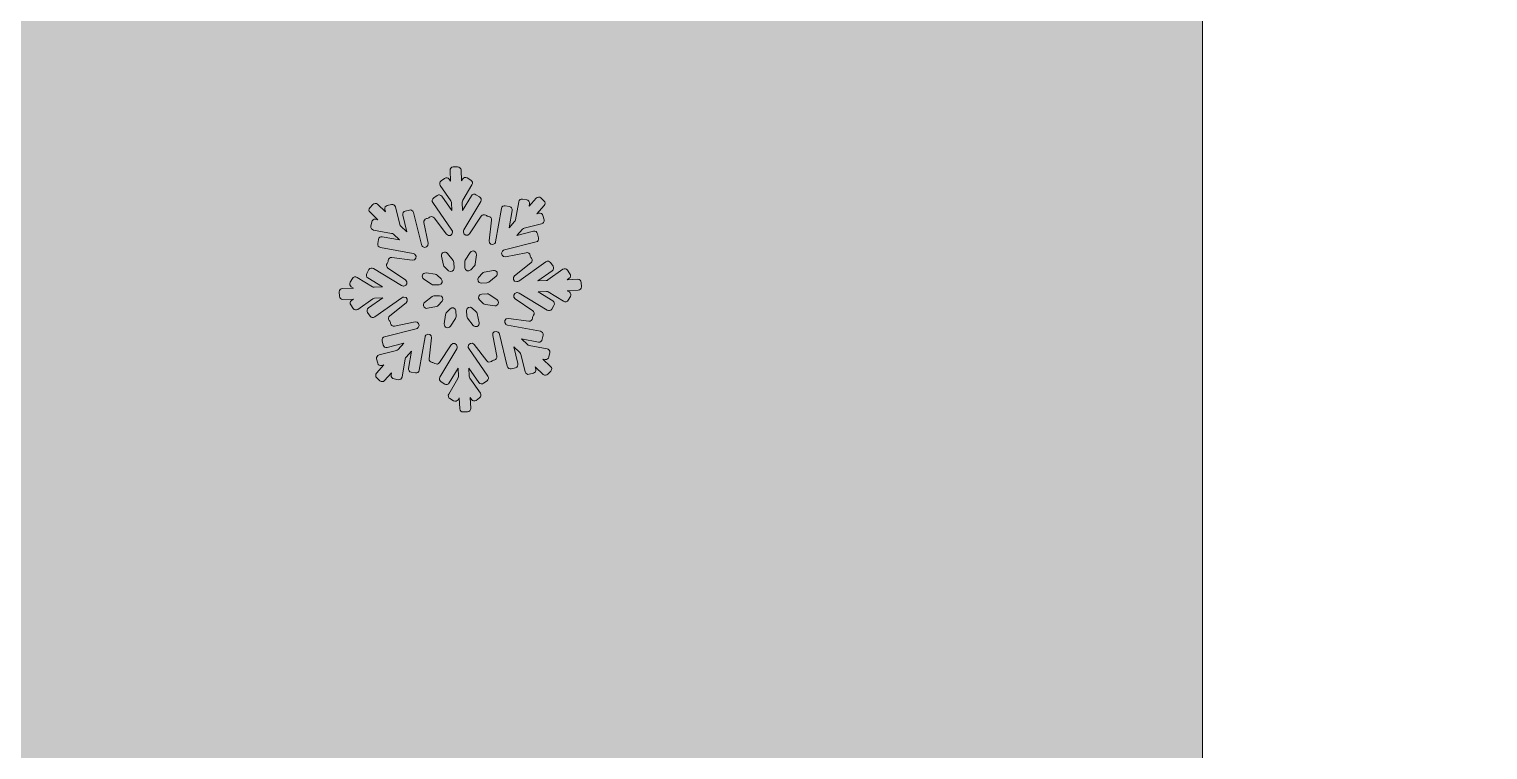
# Model space of a CAD drawing. Header units: millimetres. Extents: x 19 to 172, y -116 to -18.
# Drawn here: x 119.29 to 134.11, y -62.13 to -54.81 of the extents above; entities that cross this region are included whole.
import ezdxf

# ---------------------------------------------------------------- set-up
doc = ezdxf.new("R2010")
doc.units = ezdxf.units.MM
doc.header["$MEASUREMENT"] = 0
doc.layers.add('engraving', color=7, linetype='Continuous')
doc.layers.add('Layer 1', color=7, linetype='Continuous')

msp = doc.modelspace()

# ---------------------------------------------------------------- hatches: boundary and pattern name
at = {"layer": 'Layer 1'}
h = msp.add_hatch(color=2, dxfattribs=at)
h.dxf.hatch_style = 2
edge = h.paths.add_edge_path()
edge.add_spline(control_points=[(171.536, -51.744), (171.536, -51.744), (171.536, -30.396), (171.536, -30.396), (171.536, -30.396), (145.254, -30.396), (145.254, -30.396), (144.457, -29.628), (143.405, -29.124), (142.239, -29.035), (143.744, -27.92), (144.723, -26.137), (144.723, -24.12), (144.723, -20.74), (141.983, -17.999), (138.603, -17.999), (135.222, -17.999), (132.482, -20.74), (132.482, -24.12), (132.482, -26.137), (133.462, -27.92), (134.967, -29.035), (133.8, -29.124), (132.748, -29.628), (131.951, -30.396), (131.951, -30.396), (103.051, -30.396), (103.051, -30.396), (103.051, -30.396), (103.051, -115.545), (103.051, -115.545), (103.051, -115.545), (131.211, -115.545), (131.211, -115.545), (131.211, -115.545), (131.211, -87.872), (131.211, -87.872), (131.211, -87.872), (168.981, -87.872), (168.981, -87.872), (168.981, -87.872), (168.981, -66.463), (168.981, -66.463), (168.981, -66.463), (131.211, -66.463), (131.211, -66.463), (131.211, -66.463), (131.211, -51.744), (131.211, -51.744), (131.211, -51.744), (171.536, -51.744), (171.536, -51.744)], knot_values=[0, 0, 0, 0, 1, 1, 1, 2, 2, 2, 3, 3, 3, 4, 4, 4, 5, 5, 5, 6, 6, 6, 7, 7, 7, 8, 8, 8, 9, 9, 9, 10, 10, 10, 11, 11, 11, 12, 12, 12, 13, 13, 13, 14, 14, 14, 15, 15, 15, 16, 16, 16, 17, 17, 17, 17], degree=3, periodic=1)
edge = h.paths.add_edge_path()
edge.add_spline(control_points=[(134.795, -24.12), (134.795, -22.021), (136.503, -20.313), (138.603, -20.313), (140.702, -20.313), (142.41, -22.021), (142.41, -24.12), (142.41, -26.219), (140.702, -27.927), (138.603, -27.927), (136.503, -27.927), (134.795, -26.219), (134.795, -24.12)], knot_values=[0, 0, 0, 0, 1, 1, 1, 2, 2, 2, 3, 3, 3, 4, 4, 4, 4], degree=3, periodic=1)

# ---------------------------------------------------------------- linework, layer by layer
at = {"layer": 'engraving', "lineweight": 0}
for points, knots in [([(124.897, -57.381), (124.896, -57.362), (124.88, -57.348), (124.862, -57.348), (124.862, -57.348), (124.754, -57.353), (124.754, -57.353), (124.754, -57.353), (124.774, -57.338), (124.774, -57.338), (124.789, -57.328), (124.793, -57.307), (124.782, -57.292), (124.782, -57.292), (124.757, -57.256), (124.757, -57.256), (124.747, -57.24), (124.725, -57.236), (124.71, -57.247), (124.71, -57.247), (124.558, -57.355), (124.558, -57.355), (124.552, -57.358), (124.546, -57.361), (124.539, -57.361), (124.539, -57.361), (124.457, -57.364), (124.457, -57.364), (124.457, -57.364), (124.602, -57.262), (124.602, -57.262), (124.617, -57.251), (124.621, -57.23), (124.61, -57.215), (124.61, -57.215), (124.585, -57.179), (124.585, -57.179), (124.575, -57.163), (124.554, -57.16), (124.538, -57.17), (124.538, -57.17), (124.261, -57.366), (124.261, -57.366), (124.256, -57.37), (124.249, -57.372), (124.243, -57.372), (124.243, -57.372), (124.241, -57.372), (124.241, -57.372), (124.208, -57.374), (124.193, -57.332), (124.219, -57.312), (124.219, -57.312), (124.385, -57.181), (124.385, -57.181), (124.4, -57.17), (124.402, -57.149), (124.391, -57.134), (124.391, -57.134), (124.386, -57.127), (124.386, -57.127), (124.383, -57.123), (124.38, -57.118), (124.379, -57.113), (124.379, -57.113), (124.378, -57.105), (124.378, -57.105), (124.374, -57.086), (124.356, -57.074), (124.338, -57.078), (124.338, -57.078), (124.128, -57.12), (124.128, -57.12), (124.096, -57.126), (124.074, -57.088), (124.096, -57.064), (124.096, -57.064), (124.1, -57.06), (124.1, -57.06), (124.104, -57.055), (124.11, -57.052), (124.117, -57.05), (124.117, -57.05), (124.439, -56.969), (124.439, -56.969), (124.457, -56.965), (124.468, -56.946), (124.463, -56.928), (124.463, -56.928), (124.453, -56.886), (124.453, -56.886), (124.448, -56.867), (124.43, -56.856), (124.412, -56.861), (124.412, -56.861), (124.243, -56.903), (124.243, -56.903), (124.243, -56.903), (124.301, -56.84), (124.301, -56.84), (124.306, -56.835), (124.311, -56.831), (124.318, -56.83), (124.318, -56.83), (124.494, -56.785), (124.494, -56.785), (124.512, -56.781), (124.523, -56.763), (124.519, -56.744), (124.519, -56.744), (124.508, -56.702), (124.508, -56.702), (124.504, -56.683), (124.485, -56.672), (124.467, -56.677), (124.467, -56.677), (124.444, -56.683), (124.444, -56.683), (124.444, -56.683), (124.52, -56.6), (124.52, -56.6), (124.532, -56.586), (124.532, -56.565), (124.518, -56.552), (124.518, -56.552), (124.486, -56.522), (124.486, -56.522), (124.472, -56.51), (124.451, -56.51), (124.438, -56.524), (124.438, -56.524), (124.366, -56.604), (124.366, -56.604), (124.366, -56.604), (124.37, -56.58), (124.37, -56.58), (124.373, -56.562), (124.361, -56.544), (124.343, -56.541), (124.343, -56.541), (124.3, -56.533), (124.3, -56.533), (124.281, -56.53), (124.264, -56.542), (124.261, -56.561), (124.261, -56.561), (124.228, -56.746), (124.228, -56.746), (124.227, -56.753), (124.224, -56.759), (124.22, -56.763), (124.22, -56.763), (124.164, -56.824), (124.164, -56.824), (124.164, -56.824), (124.195, -56.648), (124.195, -56.648), (124.198, -56.63), (124.186, -56.613), (124.168, -56.609), (124.168, -56.609), (124.125, -56.602), (124.125, -56.602), (124.107, -56.598), (124.089, -56.611), (124.086, -56.629), (124.086, -56.629), (124.027, -56.967), (124.027, -56.967), (124.026, -56.973), (124.023, -56.979), (124.019, -56.984), (124.019, -56.984), (124.019, -56.984), (124.019, -56.984), (123.996, -57.008), (123.956, -56.99), (123.96, -56.957), (123.96, -56.957), (123.986, -56.747), (123.986, -56.747), (123.988, -56.728), (123.975, -56.711), (123.956, -56.709), (123.956, -56.709), (123.948, -56.708), (123.948, -56.708), (123.943, -56.707), (123.938, -56.705), (123.934, -56.702), (123.934, -56.702), (123.927, -56.698), (123.927, -56.698), (123.911, -56.687), (123.89, -56.691), (123.88, -56.707), (123.88, -56.707), (123.762, -56.886), (123.762, -56.886), (123.744, -56.913), (123.701, -56.901), (123.7, -56.868), (123.7, -56.868), (123.7, -56.865), (123.7, -56.865), (123.7, -56.858), (123.701, -56.852), (123.705, -56.846), (123.705, -56.846), (123.876, -56.558), (123.876, -56.558), (123.885, -56.542), (123.88, -56.521), (123.864, -56.512), (123.864, -56.512), (123.827, -56.489), (123.827, -56.489), (123.811, -56.479), (123.79, -56.484), (123.78, -56.501), (123.78, -56.501), (123.691, -56.651), (123.691, -56.651), (123.691, -56.651), (123.688, -56.564), (123.688, -56.564), (123.687, -56.558), (123.689, -56.551), (123.692, -56.546), (123.692, -56.546), (123.786, -56.388), (123.786, -56.388), (123.796, -56.372), (123.791, -56.351), (123.775, -56.341), (123.775, -56.341), (123.738, -56.319), (123.738, -56.319), (123.721, -56.309), (123.701, -56.314), (123.691, -56.33), (123.691, -56.33), (123.679, -56.35), (123.679, -56.35), (123.679, -56.35), (123.675, -56.238), (123.675, -56.238), (123.674, -56.22), (123.658, -56.205), (123.64, -56.206), (123.64, -56.206), (123.596, -56.207), (123.596, -56.207), (123.577, -56.208), (123.563, -56.224), (123.564, -56.243), (123.564, -56.243), (123.568, -56.351), (123.568, -56.351), (123.568, -56.351), (123.555, -56.332), (123.555, -56.332), (123.544, -56.316), (123.523, -56.312), (123.508, -56.323), (123.508, -56.323), (123.472, -56.348), (123.472, -56.348), (123.457, -56.359), (123.453, -56.38), (123.464, -56.395), (123.464, -56.395), (123.571, -56.55), (123.571, -56.55), (123.575, -56.555), (123.577, -56.562), (123.577, -56.568), (123.577, -56.568), (123.58, -56.651), (123.58, -56.651), (123.58, -56.651), (123.48, -56.505), (123.48, -56.505), (123.469, -56.49), (123.448, -56.486), (123.432, -56.497), (123.432, -56.497), (123.397, -56.522), (123.397, -56.522), (123.382, -56.533), (123.378, -56.554), (123.388, -56.569), (123.388, -56.569), (123.583, -56.851), (123.583, -56.851), (123.587, -56.856), (123.589, -56.862), (123.589, -56.868), (123.589, -56.868), (123.589, -56.869), (123.589, -56.869), (123.59, -56.902), (123.549, -56.917), (123.529, -56.891), (123.529, -56.891), (123.401, -56.725), (123.401, -56.725), (123.389, -56.71), (123.368, -56.707), (123.353, -56.719), (123.353, -56.719), (123.347, -56.724), (123.347, -56.724), (123.342, -56.727), (123.337, -56.729), (123.332, -56.73), (123.332, -56.73), (123.324, -56.732), (123.324, -56.732), (123.306, -56.736), (123.294, -56.753), (123.298, -56.772), (123.298, -56.772), (123.34, -56.983), (123.34, -56.983), (123.346, -57.016), (123.307, -57.037), (123.283, -57.015), (123.283, -57.015), (123.281, -57.013), (123.281, -57.013), (123.277, -57.008), (123.273, -57.003), (123.272, -56.996), (123.272, -56.996), (123.191, -56.67), (123.191, -56.67), (123.186, -56.651), (123.168, -56.64), (123.15, -56.645), (123.15, -56.645), (123.108, -56.655), (123.108, -56.655), (123.09, -56.66), (123.079, -56.678), (123.083, -56.696), (123.083, -56.696), (123.125, -56.867), (123.125, -56.867), (123.125, -56.867), (123.063, -56.809), (123.063, -56.809), (123.058, -56.804), (123.055, -56.798), (123.053, -56.792), (123.053, -56.792), (123.009, -56.613), (123.009, -56.613), (123.004, -56.595), (122.986, -56.584), (122.968, -56.588), (122.968, -56.588), (122.926, -56.599), (122.926, -56.599), (122.908, -56.603), (122.897, -56.621), (122.901, -56.64), (122.901, -56.64), (122.907, -56.663), (122.907, -56.663), (122.907, -56.663), (122.826, -56.587), (122.826, -56.587), (122.812, -56.574), (122.79, -56.575), (122.778, -56.589), (122.778, -56.589), (122.748, -56.621), (122.748, -56.621), (122.736, -56.635), (122.737, -56.656), (122.75, -56.668), (122.75, -56.668), (122.83, -56.743), (122.83, -56.743), (122.83, -56.743), (122.806, -56.738), (122.806, -56.738), (122.788, -56.735), (122.77, -56.747), (122.767, -56.766), (122.767, -56.766), (122.76, -56.809), (122.76, -56.809), (122.756, -56.828), (122.768, -56.845), (122.787, -56.848), (122.787, -56.848), (122.97, -56.882), (122.97, -56.882), (122.977, -56.883), (122.982, -56.886), (122.987, -56.89), (122.987, -56.89), (123.048, -56.947), (123.048, -56.947), (123.048, -56.947), (122.875, -56.916), (122.875, -56.916), (122.856, -56.912), (122.838, -56.925), (122.835, -56.943), (122.835, -56.943), (122.828, -56.986), (122.828, -56.986), (122.824, -57.005), (122.837, -57.022), (122.855, -57.025), (122.855, -57.025), (123.189, -57.086), (123.189, -57.086), (123.195, -57.087), (123.201, -57.09), (123.206, -57.094), (123.206, -57.094), (123.207, -57.096), (123.207, -57.096), (123.231, -57.118), (123.212, -57.158), (123.18, -57.154), (123.18, -57.154), (122.972, -57.128), (122.972, -57.128), (122.953, -57.125), (122.936, -57.138), (122.934, -57.157), (122.934, -57.157), (122.933, -57.166), (122.933, -57.166), (122.933, -57.171), (122.931, -57.176), (122.928, -57.18), (122.928, -57.18), (122.923, -57.187), (122.923, -57.187), (122.913, -57.203), (122.917, -57.223), (122.932, -57.234), (122.932, -57.234), (123.111, -57.355), (123.111, -57.355), (123.138, -57.374), (123.126, -57.416), (123.094, -57.417), (123.094, -57.417), (123.09, -57.417), (123.09, -57.417), (123.083, -57.417), (123.076, -57.416), (123.071, -57.412), (123.071, -57.412), (122.786, -57.239), (122.786, -57.239), (122.77, -57.229), (122.749, -57.234), (122.739, -57.25), (122.739, -57.25), (122.717, -57.288), (122.717, -57.288), (122.708, -57.304), (122.713, -57.325), (122.728, -57.334), (122.728, -57.334), (122.878, -57.425), (122.878, -57.425), (122.878, -57.425), (122.793, -57.429), (122.793, -57.429), (122.786, -57.429), (122.78, -57.427), (122.774, -57.424), (122.774, -57.424), (122.618, -57.329), (122.618, -57.329), (122.602, -57.319), (122.581, -57.324), (122.571, -57.34), (122.571, -57.34), (122.549, -57.378), (122.549, -57.378), (122.54, -57.394), (122.545, -57.414), (122.56, -57.424), (122.56, -57.424), (122.581, -57.437), (122.581, -57.437), (122.581, -57.437), (122.47, -57.441), (122.47, -57.441), (122.452, -57.442), (122.437, -57.458), (122.438, -57.476), (122.438, -57.476), (122.44, -57.52), (122.44, -57.52), (122.44, -57.539), (122.456, -57.553), (122.475, -57.553), (122.475, -57.553), (122.582, -57.549), (122.582, -57.549), (122.582, -57.549), (122.562, -57.563), (122.562, -57.563), (122.547, -57.573), (122.543, -57.594), (122.554, -57.609), (122.554, -57.609), (122.579, -57.646), (122.579, -57.646), (122.59, -57.661), (122.611, -57.665), (122.626, -57.654), (122.626, -57.654), (122.779, -57.546), (122.779, -57.546), (122.784, -57.543), (122.79, -57.54), (122.797, -57.54), (122.797, -57.54), (122.879, -57.537), (122.879, -57.537), (122.879, -57.537), (122.734, -57.639), (122.734, -57.639), (122.719, -57.65), (122.715, -57.671), (122.726, -57.686), (122.726, -57.686), (122.751, -57.722), (122.751, -57.722), (122.761, -57.738), (122.783, -57.742), (122.798, -57.731), (122.798, -57.731), (123.075, -57.535), (123.075, -57.535), (123.081, -57.531), (123.087, -57.529), (123.094, -57.529), (123.094, -57.529), (123.095, -57.529), (123.095, -57.529), (123.128, -57.527), (123.143, -57.569), (123.117, -57.589), (123.117, -57.589), (122.951, -57.72), (122.951, -57.72), (122.936, -57.731), (122.934, -57.752), (122.945, -57.767), (122.945, -57.767), (122.95, -57.774), (122.95, -57.774), (122.954, -57.778), (122.956, -57.783), (122.957, -57.788), (122.957, -57.788), (122.959, -57.797), (122.959, -57.797), (122.962, -57.815), (122.98, -57.827), (122.998, -57.823), (122.998, -57.823), (123.208, -57.781), (123.208, -57.781), (123.24, -57.775), (123.262, -57.813), (123.24, -57.837), (123.24, -57.837), (123.236, -57.841), (123.236, -57.841), (123.232, -57.846), (123.226, -57.849), (123.22, -57.851), (123.22, -57.851), (122.898, -57.932), (122.898, -57.932), (122.879, -57.936), (122.869, -57.955), (122.873, -57.973), (122.873, -57.973), (122.884, -58.016), (122.884, -58.016), (122.888, -58.034), (122.906, -58.045), (122.925, -58.04), (122.925, -58.04), (123.093, -57.998), (123.093, -57.998), (123.093, -57.998), (123.035, -58.062), (123.035, -58.062), (123.031, -58.066), (123.025, -58.07), (123.018, -58.072), (123.018, -58.072), (122.842, -58.116), (122.842, -58.116), (122.824, -58.12), (122.813, -58.139), (122.817, -58.157), (122.817, -58.157), (122.828, -58.2), (122.828, -58.2), (122.832, -58.218), (122.851, -58.229), (122.869, -58.224), (122.869, -58.224), (122.892, -58.218), (122.892, -58.218), (122.892, -58.218), (122.816, -58.301), (122.816, -58.301), (122.804, -58.315), (122.805, -58.336), (122.818, -58.349), (122.818, -58.349), (122.85, -58.379), (122.85, -58.379), (122.864, -58.391), (122.886, -58.391), (122.898, -58.377), (122.898, -58.377), (122.97, -58.298), (122.97, -58.298), (122.97, -58.298), (122.966, -58.321), (122.966, -58.321), (122.963, -58.34), (122.975, -58.357), (122.994, -58.36), (122.994, -58.36), (123.036, -58.368), (123.036, -58.368), (123.055, -58.371), (123.072, -58.359), (123.076, -58.341), (123.076, -58.341), (123.108, -58.155), (123.108, -58.155), (123.109, -58.148), (123.112, -58.143), (123.116, -58.138), (123.116, -58.138), (123.172, -58.077), (123.172, -58.077), (123.172, -58.077), (123.141, -58.253), (123.141, -58.253), (123.138, -58.271), (123.15, -58.288), (123.168, -58.292), (123.168, -58.292), (123.211, -58.299), (123.211, -58.299), (123.23, -58.303), (123.247, -58.29), (123.25, -58.272), (123.25, -58.272), (123.309, -57.934), (123.309, -57.934), (123.31, -57.928), (123.313, -57.922), (123.318, -57.917), (123.318, -57.917), (123.318, -57.917), (123.318, -57.917), (123.34, -57.893), (123.38, -57.911), (123.376, -57.944), (123.376, -57.944), (123.35, -58.155), (123.35, -58.155), (123.348, -58.173), (123.361, -58.19), (123.38, -58.192), (123.38, -58.192), (123.388, -58.193), (123.388, -58.193), (123.393, -58.194), (123.398, -58.196), (123.403, -58.199), (123.403, -58.199), (123.409, -58.203), (123.409, -58.203), (123.425, -58.214), (123.446, -58.21), (123.456, -58.194), (123.456, -58.194), (123.574, -58.015), (123.574, -58.015), (123.592, -57.988), (123.635, -58), (123.636, -58.033), (123.636, -58.033), (123.636, -58.037), (123.636, -58.037), (123.637, -58.043), (123.635, -58.049), (123.632, -58.055), (123.632, -58.055), (123.461, -58.343), (123.461, -58.343), (123.451, -58.359), (123.456, -58.38), (123.472, -58.389), (123.472, -58.389), (123.509, -58.412), (123.509, -58.412), (123.525, -58.422), (123.546, -58.417), (123.556, -58.401), (123.556, -58.401), (123.645, -58.251), (123.645, -58.251), (123.645, -58.251), (123.648, -58.337), (123.648, -58.337), (123.649, -58.343), (123.647, -58.35), (123.644, -58.355), (123.644, -58.355), (123.55, -58.514), (123.55, -58.514), (123.541, -58.53), (123.546, -58.55), (123.561, -58.56), (123.561, -58.56), (123.599, -58.582), (123.599, -58.582), (123.615, -58.592), (123.636, -58.587), (123.645, -58.571), (123.645, -58.571), (123.657, -58.551), (123.657, -58.551), (123.657, -58.551), (123.662, -58.663), (123.662, -58.663), (123.662, -58.682), (123.678, -58.696), (123.697, -58.695), (123.697, -58.695), (123.74, -58.694), (123.74, -58.694), (123.759, -58.693), (123.773, -58.677), (123.773, -58.659), (123.773, -58.659), (123.768, -58.55), (123.768, -58.55), (123.768, -58.55), (123.781, -58.569), (123.781, -58.569), (123.792, -58.585), (123.813, -58.589), (123.829, -58.578), (123.829, -58.578), (123.864, -58.553), (123.864, -58.553), (123.879, -58.542), (123.883, -58.521), (123.872, -58.506), (123.872, -58.506), (123.765, -58.351), (123.765, -58.351), (123.762, -58.346), (123.76, -58.339), (123.759, -58.333), (123.759, -58.333), (123.756, -58.25), (123.756, -58.25), (123.756, -58.25), (123.857, -58.396), (123.857, -58.396), (123.867, -58.411), (123.889, -58.415), (123.904, -58.404), (123.904, -58.404), (123.94, -58.379), (123.94, -58.379), (123.955, -58.368), (123.958, -58.348), (123.948, -58.332), (123.948, -58.332), (123.753, -58.051), (123.753, -58.051), (123.75, -58.045), (123.747, -58.039), (123.747, -58.033), (123.747, -58.033), (123.747, -58.032), (123.747, -58.032), (123.746, -57.999), (123.788, -57.984), (123.808, -58.01), (123.808, -58.01), (123.936, -58.176), (123.936, -58.176), (123.947, -58.191), (123.969, -58.194), (123.983, -58.182), (123.983, -58.182), (123.99, -58.177), (123.99, -58.177), (123.994, -58.174), (123.999, -58.172), (124.004, -58.171), (124.004, -58.171), (124.012, -58.169), (124.012, -58.169), (124.03, -58.166), (124.042, -58.148), (124.038, -58.13), (124.038, -58.13), (123.997, -57.918), (123.997, -57.918), (123.99, -57.885), (124.029, -57.864), (124.053, -57.886), (124.053, -57.886), (124.055, -57.888), (124.055, -57.888), (124.06, -57.893), (124.063, -57.899), (124.065, -57.905), (124.065, -57.905), (124.145, -58.232), (124.145, -58.232), (124.15, -58.25), (124.168, -58.261), (124.186, -58.256), (124.186, -58.256), (124.229, -58.246), (124.229, -58.246), (124.247, -58.241), (124.258, -58.223), (124.253, -58.205), (124.253, -58.205), (124.211, -58.034), (124.211, -58.034), (124.211, -58.034), (124.273, -58.093), (124.273, -58.093), (124.278, -58.097), (124.281, -58.103), (124.283, -58.109), (124.283, -58.109), (124.327, -58.288), (124.327, -58.288), (124.332, -58.307), (124.35, -58.318), (124.368, -58.313), (124.368, -58.313), (124.411, -58.302), (124.411, -58.302), (124.429, -58.298), (124.44, -58.28), (124.435, -58.262), (124.435, -58.262), (124.429, -58.238), (124.429, -58.238), (124.429, -58.238), (124.51, -58.314), (124.51, -58.314), (124.524, -58.327), (124.546, -58.326), (124.558, -58.312), (124.558, -58.312), (124.588, -58.28), (124.588, -58.28), (124.6, -58.266), (124.6, -58.245), (124.586, -58.233), (124.586, -58.233), (124.507, -58.158), (124.507, -58.158), (124.507, -58.158), (124.53, -58.163), (124.53, -58.163), (124.548, -58.166), (124.566, -58.154), (124.569, -58.135), (124.569, -58.135), (124.577, -58.092), (124.577, -58.092), (124.58, -58.073), (124.568, -58.056), (124.549, -58.053), (124.549, -58.053), (124.366, -58.02), (124.366, -58.02), (124.36, -58.018), (124.354, -58.015), (124.349, -58.011), (124.349, -58.011), (124.288, -57.954), (124.288, -57.954), (124.288, -57.954), (124.462, -57.986), (124.462, -57.986), (124.48, -57.989), (124.498, -57.977), (124.501, -57.958), (124.501, -57.958), (124.509, -57.915), (124.509, -57.915), (124.512, -57.896), (124.5, -57.879), (124.481, -57.876), (124.481, -57.876), (124.148, -57.815), (124.148, -57.815), (124.141, -57.814), (124.135, -57.811), (124.131, -57.807), (124.131, -57.807), (124.129, -57.805), (124.129, -57.805), (124.105, -57.783), (124.124, -57.743), (124.156, -57.747), (124.156, -57.747), (124.364, -57.774), (124.364, -57.774), (124.383, -57.776), (124.4, -57.763), (124.402, -57.744), (124.402, -57.744), (124.403, -57.736), (124.403, -57.736), (124.404, -57.73), (124.405, -57.725), (124.408, -57.721), (124.408, -57.721), (124.413, -57.714), (124.413, -57.714), (124.423, -57.698), (124.419, -57.678), (124.404, -57.667), (124.404, -57.667), (124.225, -57.546), (124.225, -57.546), (124.198, -57.528), (124.21, -57.485), (124.242, -57.484), (124.242, -57.484), (124.247, -57.484), (124.247, -57.484), (124.253, -57.484), (124.26, -57.485), (124.266, -57.489), (124.266, -57.489), (124.55, -57.662), (124.55, -57.662), (124.566, -57.672), (124.587, -57.667), (124.597, -57.651), (124.597, -57.651), (124.619, -57.613), (124.619, -57.613), (124.629, -57.597), (124.624, -57.577), (124.608, -57.567), (124.608, -57.567), (124.458, -57.476), (124.458, -57.476), (124.458, -57.476), (124.543, -57.473), (124.543, -57.473), (124.55, -57.472), (124.557, -57.474), (124.562, -57.477), (124.562, -57.477), (124.718, -57.572), (124.718, -57.572), (124.734, -57.582), (124.755, -57.577), (124.765, -57.561), (124.765, -57.561), (124.787, -57.523), (124.787, -57.523), (124.797, -57.507), (124.792, -57.487), (124.776, -57.477), (124.776, -57.477), (124.755, -57.464), (124.755, -57.464), (124.755, -57.464), (124.866, -57.46), (124.866, -57.46), (124.885, -57.459), (124.899, -57.444), (124.898, -57.425), (124.898, -57.425), (124.897, -57.381), (124.897, -57.381)], [0, 0, 0, 0, 1, 1, 1, 2, 2, 2, 3, 3, 3, 4, 4, 4, 5, 5, 5, 6, 6, 6, 7, 7, 7, 8, 8, 8, 9, 9, 9, 10, 10, 10, 11, 11, 11, 12, 12, 12, 13, 13, 13, 14, 14, 14, 15, 15, 15, 16, 16, 16, 17, 17, 17, 18, 18, 18, 19, 19, 19, 20, 20, 20, 21, 21, 21, 22, 22, 22, 23, 23, 23, 24, 24, 24, 25, 25, 25, 26, 26, 26, 27, 27, 27, 28, 28, 28, 29, 29, 29, 30, 30, 30, 31, 31, 31, 32, 32, 32, 33, 33, 33, 34, 34, 34, 35, 35, 35, 36, 36, 36, 37, 37, 37, 38, 38, 38, 39, 39, 39, 40, 40, 40, 41, 41, 41, 42, 42, 42, 43, 43, 43, 44, 44, 44, 45, 45, 45, 46, 46, 46, 47, 47, 47, 48, 48, 48, 49, 49, 49, 50, 50, 50, 51, 51, 51, 52, 52, 52, 53, 53, 53, 54, 54, 54, 55, 55, 55, 56, 56, 56, 57, 57, 57, 58, 58, 58, 59, 59, 59, 60, 60, 60, 61, 61, 61, 62, 62, 62, 63, 63, 63, 64, 64, 64, 65, 65, 65, 66, 66, 66, 67, 67, 67, 68, 68, 68, 69, 69, 69, 70, 70, 70, 71, 71, 71, 72, 72, 72, 73, 73, 73, 74, 74, 74, 75, 75, 75, 76, 76, 76, 77, 77, 77, 78, 78, 78, 79, 79, 79, 80, 80, 80, 81, 81, 81, 82, 82, 82, 83, 83, 83, 84, 84, 84, 85, 85, 85, 86, 86, 86, 87, 87, 87, 88, 88, 88, 89, 89, 89, 90, 90, 90, 91, 91, 91, 92, 92, 92, 93, 93, 93, 94, 94, 94, 95, 95, 95, 96, 96, 96, 97, 97, 97, 98, 98, 98, 99, 99, 99, 100, 100, 100, 101, 101, 101, 102, 102, 102, 103, 103, 103, 104, 104, 104, 105, 105, 105, 106, 106, 106, 107, 107, 107, 108, 108, 108, 109, 109, 109, 110, 110, 110, 111, 111, 111, 112, 112, 112, 113, 113, 113, 114, 114, 114, 115, 115, 115, 116, 116, 116, 117, 117, 117, 118, 118, 118, 119, 119, 119, 120, 120, 120, 121, 121, 121, 122, 122, 122, 123, 123, 123, 124, 124, 124, 125, 125, 125, 126, 126, 126, 127, 127, 127, 128, 128, 128, 129, 129, 129, 130, 130, 130, 131, 131, 131, 132, 132, 132, 133, 133, 133, 134, 134, 134, 135, 135, 135, 136, 136, 136, 137, 137, 137, 138, 138, 138, 139, 139, 139, 140, 140, 140, 141, 141, 141, 142, 142, 142, 143, 143, 143, 144, 144, 144, 145, 145, 145, 146, 146, 146, 147, 147, 147, 148, 148, 148, 149, 149, 149, 150, 150, 150, 151, 151, 151, 152, 152, 152, 153, 153, 153, 154, 154, 154, 155, 155, 155, 156, 156, 156, 157, 157, 157, 158, 158, 158, 159, 159, 159, 160, 160, 160, 161, 161, 161, 162, 162, 162, 163, 163, 163, 164, 164, 164, 165, 165, 165, 166, 166, 166, 167, 167, 167, 168, 168, 168, 169, 169, 169, 170, 170, 170, 171, 171, 171, 172, 172, 172, 173, 173, 173, 174, 174, 174, 175, 175, 175, 176, 176, 176, 177, 177, 177, 178, 178, 178, 179, 179, 179, 180, 180, 180, 181, 181, 181, 182, 182, 182, 183, 183, 183, 184, 184, 184, 185, 185, 185, 186, 186, 186, 187, 187, 187, 188, 188, 188, 189, 189, 189, 190, 190, 190, 191, 191, 191, 192, 192, 192, 193, 193, 193, 194, 194, 194, 195, 195, 195, 196, 196, 196, 197, 197, 197, 198, 198, 198, 199, 199, 199, 200, 200, 200, 201, 201, 201, 202, 202, 202, 203, 203, 203, 204, 204, 204, 205, 205, 205, 206, 206, 206, 207, 207, 207, 208, 208, 208, 209, 209, 209, 210, 210, 210, 211, 211, 211, 212, 212, 212, 213, 213, 213, 214, 214, 214, 215, 215, 215, 216, 216, 216, 217, 217, 217, 218, 218, 218, 219, 219, 219, 220, 220, 220, 221, 221, 221, 222, 222, 222, 223, 223, 223, 224, 224, 224, 225, 225, 225, 226, 226, 226, 227, 227, 227, 228, 228, 228, 229, 229, 229, 230, 230, 230, 231, 231, 231, 232, 232, 232, 233, 233, 233, 234, 234, 234, 235, 235, 235, 236, 236, 236, 237, 237, 237, 238, 238, 238, 239, 239, 239, 240, 240, 240, 241, 241, 241, 242, 242, 242, 243, 243, 243, 244, 244, 244, 245, 245, 245, 246, 246, 246, 247, 247, 247, 248, 248, 248, 249, 249, 249, 250, 250, 250, 251, 251, 251, 252, 252, 252, 253, 253, 253, 254, 254, 254, 255, 255, 255, 256, 256, 256, 257, 257, 257, 258, 258, 258, 259, 259, 259, 260, 260, 260, 261, 261, 261, 262, 262, 262, 263, 263, 263, 264, 264, 264, 265, 265, 265, 266, 266, 266, 267, 267, 267, 268, 268, 268, 269, 269, 269, 270, 270, 270, 271, 271, 271, 272, 272, 272, 273, 273, 273, 274, 274, 274, 275, 275, 275, 276, 276, 276, 277, 277, 277, 278, 278, 278, 279, 279, 279, 280, 280, 280, 281, 281, 281, 282, 282, 282, 283, 283, 283, 284, 284, 284, 285, 285, 285, 286, 286, 286, 287, 287, 287, 288, 288, 288, 289, 289, 289, 290, 290, 290, 291, 291, 291, 292, 292, 292, 293, 293, 293, 294, 294, 294, 295, 295, 295, 296, 296, 296, 297, 297, 297, 298, 298, 298, 299, 299, 299, 300, 300, 300, 301, 301, 301, 302, 302, 302, 303, 303, 303, 304, 304, 304, 305, 305, 305, 306, 306, 306, 307, 307, 307, 308, 308, 308, 309, 309, 309, 310, 310, 310, 311, 311, 311, 312, 312, 312, 313, 313, 313, 314, 314, 314, 315, 315, 315, 316, 316, 316, 317, 317, 317, 318, 318, 318, 319, 319, 319, 320, 320, 320, 321, 321, 321, 322, 322, 322, 323, 323, 323, 324, 324, 324, 325, 325, 325, 326, 326, 326, 327, 327, 327, 328, 328, 328, 329, 329, 329, 330, 330, 330, 331, 331, 331, 332, 332, 332, 333, 333, 333, 334, 334, 334, 335, 335, 335, 336, 336, 336, 336]), ([(123.538, -57.085), (123.538, -57.085), (123.595, -57.159), (123.595, -57.159), (123.599, -57.164), (123.601, -57.171), (123.602, -57.178), (123.602, -57.178), (123.604, -57.235), (123.604, -57.235), (123.605, -57.265), (123.569, -57.282), (123.547, -57.261), (123.547, -57.261), (123.506, -57.223), (123.506, -57.223), (123.501, -57.218), (123.498, -57.212), (123.496, -57.205), (123.496, -57.205), (123.478, -57.112), (123.478, -57.112), (123.471, -57.077), (123.516, -57.057), (123.538, -57.085)], [0, 0, 0, 0, 1, 1, 1, 2, 2, 2, 3, 3, 3, 4, 4, 4, 5, 5, 5, 6, 6, 6, 7, 7, 7, 8, 8, 8, 8]), ([(123.715, -57.231), (123.715, -57.231), (123.712, -57.174), (123.712, -57.174), (123.712, -57.167), (123.714, -57.16), (123.718, -57.154), (123.718, -57.154), (123.769, -57.076), (123.769, -57.076), (123.789, -57.046), (123.835, -57.063), (123.831, -57.099), (123.831, -57.099), (123.82, -57.193), (123.82, -57.193), (123.819, -57.199), (123.816, -57.206), (123.811, -57.211), (123.811, -57.211), (123.773, -57.253), (123.773, -57.253), (123.753, -57.275), (123.716, -57.261), (123.715, -57.231)], [0, 0, 0, 0, 1, 1, 1, 2, 2, 2, 3, 3, 3, 4, 4, 4, 5, 5, 5, 6, 6, 6, 7, 7, 7, 8, 8, 8, 8]), ([(123.375, -57.399), (123.375, -57.399), (123.296, -57.346), (123.296, -57.346), (123.266, -57.326), (123.284, -57.28), (123.319, -57.284), (123.319, -57.284), (123.412, -57.296), (123.412, -57.296), (123.419, -57.297), (123.426, -57.3), (123.431, -57.305), (123.431, -57.305), (123.473, -57.345), (123.473, -57.345), (123.495, -57.365), (123.482, -57.402), (123.452, -57.403), (123.452, -57.403), (123.395, -57.405), (123.395, -57.405), (123.388, -57.406), (123.381, -57.403), (123.375, -57.399)], [0, 0, 0, 0, 1, 1, 1, 2, 2, 2, 3, 3, 3, 4, 4, 4, 5, 5, 5, 6, 6, 6, 7, 7, 7, 8, 8, 8, 8]), ([(123.854, -57.33), (123.854, -57.33), (123.892, -57.287), (123.892, -57.287), (123.897, -57.282), (123.904, -57.278), (123.911, -57.277), (123.911, -57.277), (124.004, -57.258), (124.004, -57.258), (124.038, -57.251), (124.059, -57.296), (124.031, -57.318), (124.031, -57.318), (123.956, -57.377), (123.956, -57.377), (123.951, -57.381), (123.944, -57.384), (123.937, -57.384), (123.937, -57.384), (123.88, -57.386), (123.88, -57.386), (123.85, -57.388), (123.833, -57.352), (123.854, -57.33)], [0, 0, 0, 0, 1, 1, 1, 2, 2, 2, 3, 3, 3, 4, 4, 4, 5, 5, 5, 6, 6, 6, 7, 7, 7, 8, 8, 8, 8]), ([(123.483, -57.571), (123.483, -57.571), (123.444, -57.614), (123.444, -57.614), (123.439, -57.619), (123.432, -57.623), (123.425, -57.624), (123.425, -57.624), (123.333, -57.643), (123.333, -57.643), (123.298, -57.65), (123.277, -57.605), (123.305, -57.583), (123.305, -57.583), (123.38, -57.524), (123.38, -57.524), (123.386, -57.52), (123.392, -57.517), (123.4, -57.517), (123.4, -57.517), (123.456, -57.515), (123.456, -57.515), (123.486, -57.514), (123.503, -57.549), (123.483, -57.571)], [0, 0, 0, 0, 1, 1, 1, 2, 2, 2, 3, 3, 3, 4, 4, 4, 5, 5, 5, 6, 6, 6, 7, 7, 7, 8, 8, 8, 8]), ([(123.961, -57.502), (123.961, -57.502), (124.04, -57.555), (124.04, -57.555), (124.07, -57.575), (124.052, -57.621), (124.017, -57.617), (124.017, -57.617), (123.924, -57.605), (123.924, -57.605), (123.917, -57.604), (123.911, -57.601), (123.905, -57.596), (123.905, -57.596), (123.863, -57.556), (123.863, -57.556), (123.841, -57.536), (123.855, -57.499), (123.885, -57.498), (123.885, -57.498), (123.941, -57.496), (123.941, -57.496), (123.948, -57.496), (123.955, -57.498), (123.961, -57.502)], [0, 0, 0, 0, 1, 1, 1, 2, 2, 2, 3, 3, 3, 4, 4, 4, 5, 5, 5, 6, 6, 6, 7, 7, 7, 8, 8, 8, 8]), ([(123.621, -57.67), (123.621, -57.67), (123.624, -57.727), (123.624, -57.727), (123.624, -57.734), (123.622, -57.741), (123.618, -57.747), (123.618, -57.747), (123.567, -57.825), (123.567, -57.825), (123.547, -57.855), (123.501, -57.838), (123.505, -57.802), (123.505, -57.802), (123.516, -57.709), (123.516, -57.709), (123.517, -57.702), (123.52, -57.695), (123.525, -57.69), (123.525, -57.69), (123.563, -57.649), (123.563, -57.649), (123.583, -57.626), (123.62, -57.64), (123.621, -57.67)], [0, 0, 0, 0, 1, 1, 1, 2, 2, 2, 3, 3, 3, 4, 4, 4, 5, 5, 5, 6, 6, 6, 7, 7, 7, 8, 8, 8, 8]), ([(123.798, -57.816), (123.798, -57.816), (123.742, -57.742), (123.742, -57.742), (123.737, -57.737), (123.735, -57.73), (123.735, -57.723), (123.735, -57.723), (123.732, -57.666), (123.732, -57.666), (123.731, -57.636), (123.767, -57.619), (123.789, -57.64), (123.789, -57.64), (123.83, -57.678), (123.83, -57.678), (123.835, -57.683), (123.839, -57.689), (123.84, -57.696), (123.84, -57.696), (123.858, -57.789), (123.858, -57.789), (123.865, -57.824), (123.82, -57.844), (123.798, -57.816)], [0, 0, 0, 0, 1, 1, 1, 2, 2, 2, 3, 3, 3, 4, 4, 4, 5, 5, 5, 6, 6, 6, 7, 7, 7, 8, 8, 8, 8])]:
    msp.add_open_spline(points, degree=3, knots=knots, dxfattribs=at)
at = {"layer": 'Layer 1', "lineweight": 0}
msp.add_open_spline([(171.536, -51.744), (171.536, -51.744), (171.536, -30.396), (171.536, -30.396), (171.536, -30.396), (145.254, -30.396), (145.254, -30.396), (144.457, -29.628), (143.405, -29.124), (142.239, -29.035), (143.744, -27.92), (144.723, -26.137), (144.723, -24.12), (144.723, -20.74), (141.983, -17.999), (138.603, -17.999), (135.222, -17.999), (132.482, -20.74), (132.482, -24.12), (132.482, -26.137), (133.462, -27.92), (134.967, -29.035), (133.8, -29.124), (132.748, -29.628), (131.951, -30.396), (131.951, -30.396), (103.051, -30.396), (103.051, -30.396), (103.051, -30.396), (103.051, -115.545), (103.051, -115.545), (103.051, -115.545), (131.211, -115.545), (131.211, -115.545), (131.211, -115.545), (131.211, -87.872), (131.211, -87.872), (131.211, -87.872), (168.981, -87.872), (168.981, -87.872), (168.981, -87.872), (168.981, -66.463), (168.981, -66.463), (168.981, -66.463), (131.211, -66.463), (131.211, -66.463), (131.211, -66.463), (131.211, -51.744), (131.211, -51.744), (131.211, -51.744), (171.536, -51.744), (171.536, -51.744)], degree=3, knots=[0, 0, 0, 0, 1, 1, 1, 2, 2, 2, 3, 3, 3, 4, 4, 4, 5, 5, 5, 6, 6, 6, 7, 7, 7, 8, 8, 8, 9, 9, 9, 10, 10, 10, 11, 11, 11, 12, 12, 12, 13, 13, 13, 14, 14, 14, 15, 15, 15, 16, 16, 16, 17, 17, 17, 17], dxfattribs=at)

doc.saveas('drawing.dxf')
